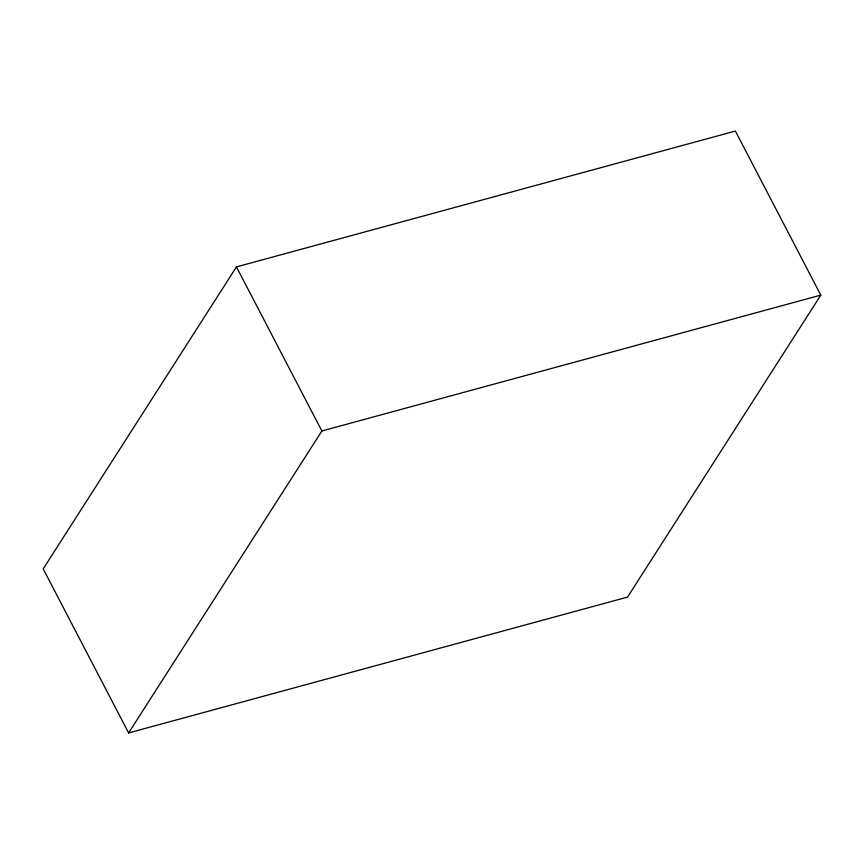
<?xml version="1.0" encoding="UTF-8"?>
<svg xmlns="http://www.w3.org/2000/svg" width="864" height="864" viewBox="0 0 864 864"><rect width="100%" height="100%" fill="white"/><g stroke="black" fill="none" stroke-linecap="round" stroke-linejoin="round"><path stroke-width="1.3" d="M236.455 266.9L43.2 568.868L128.617 732.942L627.545 597.1L820.8 295.132L735.383 131.058L236.455 266.9L321.872 430.985L128.617 732.942M321.872 430.985L820.8 295.132"/></g></svg>
